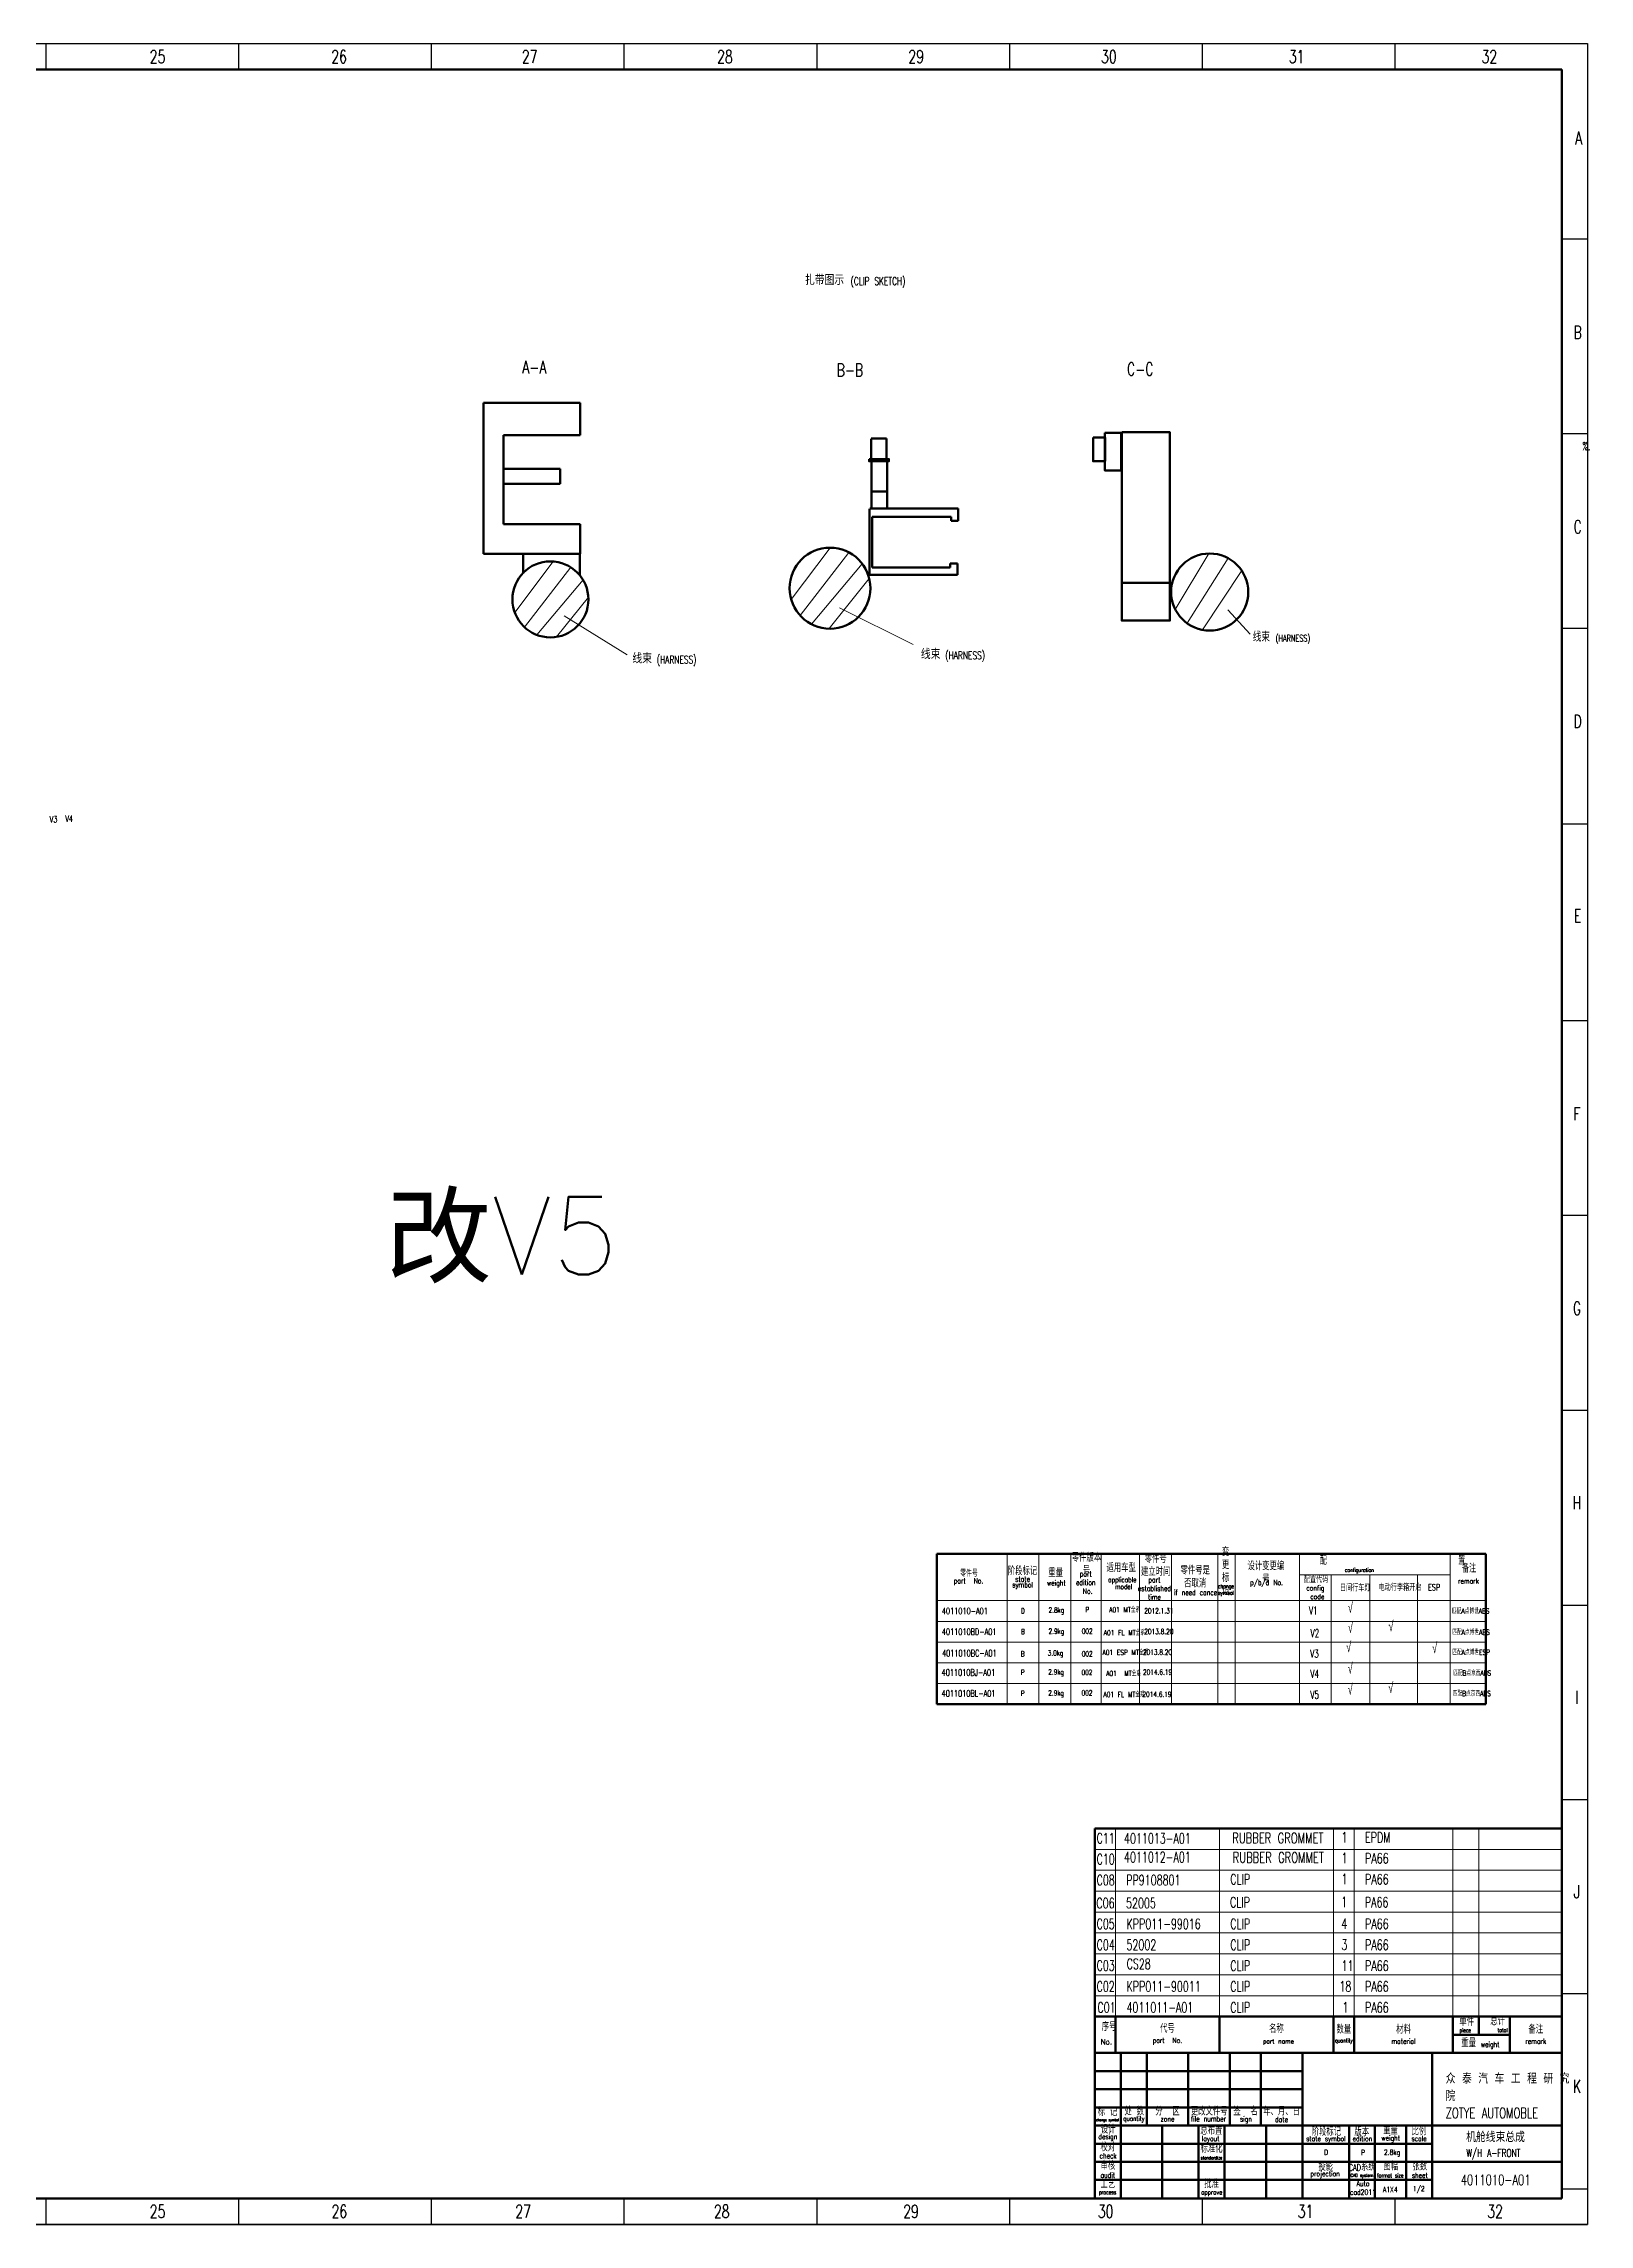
# Model space of a CAD drawing. Header units: millimetres. Extents: x 1685 to 4064, y 70 to 911.
# Drawn here: x 3468 to 4064, y 70 to 911 of the extents above; entities that cross this region are included whole.
import ezdxf
from ezdxf.enums import TextEntityAlignment as Align

# ---------------------------------------------------------------- set-up
doc = ezdxf.new("R2010")
doc.units = ezdxf.units.MM
for name, color, linetype, lineweight in [('0Filament', 7, 'Continuous', 20), ('2FRAME', 2, 'Continuous', 70), ('4CONTOUR', 4, 'Continuous', 50)]:
    doc.layers.add(name, color=color, linetype=linetype, lineweight=lineweight)
doc.layers.add('2FRAM', color=2, linetype='Continuous')
doc.styles.add('HZ', font='TXT', dxfattribs={"width": 0.7, "height": 4, "bigfont": 'HZTXT'})
doc.styles.get("Standard").update_dxf_attribs({"font": 'txt.shx', "height": 5})
doc.styles.add('样式 1', font='txt.shx', dxfattribs={"width": 0.7})

msp = doc.modelspace()

# ---------------------------------------------------------------- linework, layer by layer
for p, q in [((2874.279, 910.624), (4063.279, 910.624)), ((3468.779, 910.624), (3468.779, 900.624)), ((3543.092, 910.624), (3543.092, 900.624)), ((3617.404, 910.624), (3617.404, 900.624)), ((3691.717, 910.624), (3691.717, 900.624)), ((3766.029, 910.624), (3766.029, 900.624)), ((3840.342, 910.624), (3840.342, 900.624)), ((3914.654, 910.624), (3914.654, 900.624)), ((3988.967, 910.624), (3988.967, 900.624)), ((4063.279, 910.624), (4063.279, 69.624)), ((4053.261, 835.39), (4063.246, 835.39)), ((4053.287, 760.252), (4063.19, 760.252)), ((4053.289, 685.223), (4063.191, 685.223)), ((4053.287, 609.701), (4063.19, 609.701)), ((4053.289, 533.858), (4063.191, 533.858)), ((4053.287, 458.829), (4063.19, 458.829)), ((4053.261, 383.587), (4063.246, 383.587)), ((4053.287, 308.449), (4063.19, 308.449)), ((4053.289, 233.42), (4063.191, 233.42)), ((4053.287, 158.607), (4063.19, 158.607)), ((3468.779, 79.624), (3468.779, 69.624)), ((3543.092, 79.624), (3543.092, 69.624)), ((3617.404, 79.624), (3617.404, 69.624)), ((3691.717, 79.624), (3691.717, 69.624)), ((3766.029, 79.624), (3766.029, 69.624)), ((3840.342, 79.624), (3840.342, 69.624)), ((3914.654, 79.624), (3914.654, 69.624)), ((3988.967, 79.624), (3988.967, 69.624)), ((4053.279, 83.365), (4063.264, 83.365)), ((1685.279, 69.624), (4063.279, 69.624)), ((4063.279, 69.624), (2874.279, 69.624))]:
    msp.add_line(p, q)
at = {"layer": '0Filament'}
for p, q in [((3771.221, 716.21), (3756.184, 696.245)), ((3664.393, 710.907), (3649.604, 691.27)), ((3671.22, 708.66), (3653.402, 685.554)), ((3778.415, 714.425), (3759.644, 690.083)), ((3783.59, 710.05), (3763.996, 686.746)), ((3917.232, 713.988), (3904.31, 692.364)), ((3924.629, 712.202), (3908.814, 687.093)), ((3929.917, 707.388), (3914.832, 684.503)), ((3675.932, 703.825), (3658.103, 682.621)), ((3786.323, 704.325), (3770.806, 685.005)), ((3677.99, 697.187), (3665.649, 681.821)), ((3668.695, 689.933), (3692.954, 674.911)), ((3774.835, 692.978), (3803.169, 678.958)), ((3924.518, 692.317), (3933.225, 682.848)), ((3839.427, 328.179), (3839.427, 270.181)), ((3851.725, 328.179), (3851.725, 270.181)), ((3863.977, 328.179), (3863.977, 270.181)), ((3875.739, 328.179), (3875.739, 270.181)), ((3890.516, 328.179), (3890.516, 270.181)), ((3902.813, 328.179), (3902.813, 270.181)), ((3920.639, 328.179), (3920.639, 270.181)), ((3927.408, 328.179), (3927.408, 270.181)), ((3952.123, 328.179), (3952.123, 270.181)), ((4010.216, 328.179), (4010.216, 270.181)), ((3952.123, 320.18), (4010.216, 320.18)), ((3964.361, 320.18), (3964.361, 270.181)), ((3979.333, 320.18), (3979.333, 270.181)), ((3997.687, 320.18), (3997.687, 270.181)), ((3812.413, 310.18), (4023.984, 310.18)), ((3812.413, 302.18), (4023.984, 302.18)), ((3812.413, 294.181), (4023.984, 294.181)), ((3812.413, 286.181), (4023.984, 286.181)), ((3812.413, 278.181), (4023.984, 278.181)), ((3881.279, 149.751), (3881.279, 222.256)), ((3921.279, 149.751), (3921.279, 222.256)), ((3965.279, 149.751), (3965.279, 222.256)), ((3973.279, 149.751), (3973.279, 222.256)), ((4011.279, 149.751), (4011.279, 222.256)), ((4021.279, 149.751), (4021.279, 222.256)), ((4053.279, 214.256), (3873.279, 214.256)), ((4053.279, 206.193), (3873.279, 206.193)), ((4053.279, 198.13), (3873.279, 198.13)), ((4053.279, 190.067), (3873.279, 190.067)), ((4053.279, 182.003), (3873.279, 182.003)), ((4053.279, 173.94), (3873.279, 173.94)), ((4053.279, 165.877), (3873.279, 165.877)), ((4053.279, 157.814), (3873.279, 157.814))]:
    msp.add_line(p, q, dxfattribs=at)
at = {"layer": '2FRAM', "linetype": 'ByBlock', "lineweight": 50}
msp.add_line((1695.279, 900.624), (4053.279, 900.624), dxfattribs=at)
at = {"layer": '2FRAM', "lineweight": 70}
msp.add_line((4053.279, 900.624), (4053.279, 79.624), dxfattribs=at)
at = {"layer": '2FRAM', "color": 2, "linetype": 'ByBlock', "lineweight": 50}
msp.add_line((4053.279, 79.624), (1710.279, 79.624), dxfattribs=at)
at = {"layer": '2FRAME'}
for p, q in [((3812.413, 328.179), (3812.413, 270.181)), ((3812.413, 328.179), (4023.984, 328.179)), ((4023.984, 328.179), (4023.984, 270.181)), ((3812.413, 270.181), (4023.984, 270.181)), ((3873.279, 222.256), (3873.279, 170.751)), ((4053.279, 222.256), (3873.279, 222.256)), ((3873.279, 163.751), (3873.279, 170.751)), ((3873.279, 135.751), (3873.279, 163.751)), ((3873.279, 163.751), (3873.279, 156.751)), ((3873.279, 149.751), (3873.279, 156.751)), ((3873.279, 149.751), (4053.279, 149.751)), ((3873.279, 135.751), (3873.279, 149.751)), ((3881.279, 149.751), (3881.279, 135.751)), ((3921.279, 135.751), (3921.279, 149.751)), ((3965.279, 135.751), (3965.279, 149.751)), ((3973.279, 135.751), (3973.279, 149.751)), ((4011.279, 135.751), (4011.279, 149.751)), ((4021.279, 142.751), (4021.279, 149.751)), ((4033.279, 135.751), (4033.279, 149.751)), ((3873.279, 135.751), (3873.279, 79.751)), ((4053.279, 135.751), (3873.279, 135.751)), ((3883.279, 135.751), (3883.279, 107.751)), ((3893.279, 135.751), (3893.279, 107.751)), ((3909.279, 135.751), (3909.279, 107.751)), ((3925.279, 135.751), (3925.279, 107.751)), ((3937.279, 135.751), (3937.279, 107.751)), ((3953.279, 135.751), (3953.279, 79.751)), ((4003.279, 135.751), (4003.279, 79.751)), ((4011.279, 142.751), (4033.279, 142.751)), ((3873.279, 128.751), (3953.279, 128.751)), ((3873.279, 121.751), (3953.279, 121.751)), ((3873.279, 114.751), (3953.279, 114.751)), ((3873.279, 107.751), (4003.279, 107.751)), ((3883.279, 107.751), (3883.279, 79.751)), ((3899.279, 107.751), (3899.279, 79.751)), ((3913.279, 107.751), (3913.279, 79.751)), ((3923.279, 107.751), (3923.279, 79.751)), ((3939.279, 107.751), (3939.279, 79.751)), ((3971.279, 79.751), (3971.279, 107.751)), ((3981.279, 107.751), (3981.279, 79.751)), ((3993.279, 107.751), (3993.279, 79.751)), ((4003.279, 107.751), (4053.279, 107.751)), ((3873.279, 100.751), (3953.279, 100.751)), ((3873.279, 93.751), (3953.279, 93.751)), ((3953.279, 100.751), (4003.279, 100.751)), ((3953.279, 93.751), (4053.279, 93.751)), ((3873.279, 86.751), (3953.279, 86.751)), ((3953.279, 86.751), (4003.279, 86.751))]:
    msp.add_line(p, q, dxfattribs=at)
at = {"layer": '4CONTOUR'}
for p, q in [((3674.883, 772.074), (3637.611, 772.074)), ((3637.611, 772.074), (3637.611, 713.884)), ((3674.851, 759.673), (3674.851, 772.104)), ((3645.25, 725.332), (3645.25, 759.673)), ((3645.25, 759.673), (3674.851, 759.673)), ((3787.054, 758.266), (3787.054, 750.584)), ((3787.079, 758.281), (3792.994, 758.281)), ((3792.996, 758.277), (3792.968, 750.466)), ((3787.158, 749.345), (3787.158, 731.295)), ((3793.166, 749.345), (3793.166, 731.295)), ((3645.184, 746.609), (3667.178, 746.609)), ((3667.178, 740.835), (3645.184, 740.835)), ((3667.178, 746.609), (3667.178, 740.835)), ((3787.313, 737.852), (3793.255, 737.852)), ((3674.851, 725.332), (3645.25, 725.332)), ((3674.851, 713.884), (3674.851, 725.332)), ((3786.367, 705.717), (3786.367, 731.25)), ((3786.468, 731.295), (3820.63, 731.295)), ((3817.835, 728.192), (3787.399, 728.192)), ((3787.399, 728.192), (3787.399, 708.645)), ((3817.835, 726.641), (3817.835, 728.192)), ((3820.63, 726.641), (3817.835, 726.641)), ((3820.63, 731.295), (3820.63, 726.641)), ((3637.611, 713.884), (3674.851, 713.884)), ((3652.835, 713.999), (3652.835, 706.3)), ((3674.669, 713.742), (3674.669, 705.531)), ((3787.399, 708.645), (3817.525, 708.645)), ((3817.525, 708.645), (3817.525, 710.197)), ((3817.557, 710.165), (3820.372, 710.165)), ((3820.372, 710.165), (3820.372, 705.717)), ((3820.372, 705.717), (3786.367, 705.717)), ((3883.731, 702.681), (3901.971, 702.681))]:
    msp.add_line(p, q, dxfattribs=at)
for points in [[(3872.616, 758.693), (3877.222, 758.693), (3877.222, 749.593), (3872.616, 749.593)], [(3877.16, 760.515), (3883.47, 760.515), (3883.47, 745.983), (3877.16, 745.983)], [(3883.682, 760.75), (3902.246, 760.75), (3902.246, 688.112), (3883.682, 688.112)], [(3786.227, 750.375), (3793.908, 750.375), (3793.908, 749.555), (3786.227, 749.555)]]:
    msp.add_lwpolyline(points, close=True, dxfattribs=at)
for centre, radius in [((3771.168, 700.605), 15.605), ((3663.367, 696.293), 14.65), ((3917.557, 699.121), 14.87)]:
    msp.add_circle(centre, radius, dxfattribs=at)

# ---------------------------------------------------------------- texts
at = {"style": 'HZ', "width": 0.7}
msp.add_text('%.', height=3, dxfattribs=at).set_placement((4061.248, 753.883))
at = {"attachment_point": 5, "style": 'HZ'}
for s, insert, char_height, width in [('25', (3511.896, 905.615), 5, 50), ('26', (3581.884, 905.615), 5, 50), ('27', (3655.365, 905.615), 5, 50), ('28', (3730.639, 905.615), 5, 50), ('29', (3804.386, 905.615), 5, 50), ('30', (3878.675, 905.615), 5, 50), ('31', (3951.081, 905.615), 5, 50), ('32', (4025.397, 905.615), 5, 50), ('A', (4059.785, 874.191), 5, 50), ('B', (4059.406, 799.28), 5, 50), ('C', (4059.406, 724.28), 5, 50), ('D', (4059.406, 649.28), 5, 50), ('E', (4059.406, 574.28), 5, 50), ('F', (4059.149, 497.899), 5, 50), ('G', (4059.149, 422.899), 5, 50), ('H', (4059.149, 347.899), 5, 50), ('I', (4059.149, 272.899), 5, 50), ('J', (4059.149, 197.899), 5, 50), ('重量 {\\H0.6667x;weight}', (4021.918, 139.185), 3, 38), ('K', (4059.149, 122.899), 5, 50), ('25', (3511.896, 74.624), 5, 50), ('26', (3582.003, 74.624), 5, 50), ('27', (3652.848, 74.624), 5, 50), ('28', (3729.423, 74.624), 5, 50), ('29', (3802.405, 74.624), 5, 50), ('30', (3877.417, 74.624), 5, 50), ('31', (3954.505, 74.624), 5, 50), ('A1X4', (3987.18, 83.068), 2, 5.46), ('32', (4027.614, 74.624), 5, 50)]:
    msp.add_mtext(s, dxfattribs=dict(at, insert=insert, char_height=char_height, width=width))
at = {"layer": '0Filament', "style": 'HZ'}
for s, height, width, p in [('C-C', 5, 0.7, (3885.668, 782.604)), ('V3', 2.5, 0.67, (3470.271, 610.251)), ('V4', 2.5, 0.67, (3476.271, 610.491)), ('零件号', 2.5, 0.67, (3821.376, 319.42)), ('配                          置', 3, 0.67, (3960.018, 324.063)), ('备注', 3, 0.67, (4014.862, 321.039)), ('applicable', 2, 0.67, (3878.425, 317.232)), ('model', 2, 0.67, (3881.064, 314.57)), ('D', 2, 0.67, (3844.813, 305.21)), ('2.8kg', 2, 0.67, (3855.402, 305.532)), ('P', 2, 0.67, (3869.606, 305.689)), ('A01 MT全系', 2, 0.67, (3878.81, 305.667)), ('2012.1.31', 2, 0.67, (3892.335, 305.247)), ('V1', 3, 0.67, (3955.881, 304.847)), ('匹配A点博世ABS', 2, 0.67, (4011, 305.153)), ('B', 2, 0.67, (3844.813, 297.211)), ('2.9kg', 2, 0.67, (3855.402, 297.361)), ('002', 2, 0.67, (3868.236, 297.381)), ('A01 FL MT全系', 2, 0.67, (3876.732, 296.805)), ('2013.8.20', 2, 0.67, (3892.335, 297.248)), ('V2', 3, 0.67, (3956.484, 296.129)), ('匹配A点博世ABS', 2, 0.67, (4011.095, 296.998)), ('B', 2, 0.67, (3844.764, 288.662)), ('3.0kg', 2, 0.67, (3855.09, 288.977)), ('002', 2, 0.67, (3868.233, 288.662)), ('A01 ESP MT全系', 2, 0.67, (3876.236, 289.208)), ('2013.8.20', 2, 0.67, (3891.83, 289.268)), ('V3', 3, 0.67, (3956.333, 288.215)), ('匹配A点博世ESP', 2, 0.67, (4011.095, 289.248)), ('P', 2, 0.67, (3844.726, 281.519)), ('2.9kg', 2, 0.67, (3855.314, 281.67)), ('002', 2, 0.67, (3868.142, 281.495)), ('A01  MT全系', 2, 0.67, (3877.645, 281.114)), ('2014.6.19', 2, 0.67, (3891.846, 281.614)), ('V4', 3, 0.67, (3956.397, 280.437)), ('匹配B点京西ABS', 2, 0.67, (4011.434, 281.241)), ('P', 2, 0.67, (3844.726, 273.426)), ('2.9kg', 2, 0.67, (3855.314, 273.577)), ('002', 2, 0.67, (3868.126, 273.584)), ('A01 FL MT全系', 2, 0.67, (3876.596, 272.986)), ('2014.6.19', 2, 0.67, (3891.622, 273.035)), ('V5', 3, 0.67, (3956.397, 272.344)), ('匹配B点京西ABS', 2, 0.67, (4011.287, 273.352)), ('C11', 4, 0.67, (3873.949, 216.527)), ('4011013-A01', 4, 0.67, (3884.537, 216.483)), ('1', 4, 0.67, (3968.352, 216.926)), ('EPDM', 4, 0.67, (3977.481, 216.863)), ('C10', 4, 0.67, (3873.949, 208.463)), ('4011012-A01', 4, 0.67, (3884.537, 209.235)), ('1', 4, 0.67, (3968.352, 208.863)), ('PA66', 4, 0.67, (3977.481, 208.8)), ('C08', 4, 0.67, (3873.949, 200.4)), ('PP9108801', 4, 0.67, (3885.381, 200.399)), ('CLIP', 4, 0.67, (3925.486, 200.737)), ('1', 4, 0.67, (3968.352, 200.8)), ('PA66', 4, 0.67, (3977.481, 200.737)), ('C06', 4, 0.67, (3873.87, 191.537)), ('52005', 4, 0.67, (3885.302, 191.536)), ('CLIP', 4, 0.67, (3925.407, 191.873)), ('1', 4, 0.67, (3968.273, 191.937)), ('PA66', 4, 0.67, (3977.401, 191.873)), ('C05', 4, 0.67, (3873.949, 183.498)), ('KPP011-99016', 4, 0.67, (3885.486, 183.498)), ('CLIP', 4, 0.67, (3925.486, 183.498)), ('4', 4, 0.67, (3968.352, 183.561)), ('PA66', 4, 0.67, (3977.481, 183.498)), ('C04', 4, 0.67, (3873.949, 175.435)), ('52002', 4, 0.67, (3885.486, 175.435)), ('CLIP', 4, 0.67, (3925.486, 175.435)), ('3', 4, 0.67, (3968.352, 175.498)), ('PA66', 4, 0.67, (3977.481, 175.435)), ('C03', 4, 0.67, (3873.949, 167.435)), ('CS28', 4, 0.67, (3885.526, 168.088)), ('CLIP', 4, 0.67, (3925.486, 167.371)), ('11', 4, 0.67, (3968.352, 167.371)), ('PA66', 4, 0.67, (3977.481, 167.371)), ('C02', 4, 0.67, (3873.949, 159.371)), ('KPP011-90011', 4, 0.67, (3885.486, 159.371)), ('CLIP', 4, 0.67, (3925.486, 159.371)), ('18', 4, 0.67, (3967.594, 159.435)), ('PA66', 4, 0.67, (3977.481, 159.371)), ('C01', 4, 0.67, (3874.304, 151.308)), ('4011011-A01', 4, 0.67, (3885.486, 151.308)), ('CLIP', 4, 0.67, (3925.486, 151.308)), ('1', 4, 0.67, (3968.776, 151.371)), ('PA66', 4, 0.67, (3977.481, 151.308)), ('序号', 3, 0.7, (3875.94, 144.295)), ('单件', 3, 0.7, (4013.782, 146.182)), ('piece', 1.5, 0.7, (4013.851, 143.721)), ('总计', 3, 0.7, (4025.735, 146.449)), ('     total', 1.5, 0.7, (4022.845, 143.815)), ('D', 2, 0.7, (3961.669, 96.434)), ('P', 2, 0.7, (3975.916, 96.336)), ('2.8kg', 2, 0.7, (3984.721, 96.41))]:
    msp.add_text(s, height=height, dxfattribs=dict(at, width=width)).set_placement(p)
at = {"layer": '0Filament', "style": 'HZ', "width": 0.67}
for p in [(3971.814, 304.244), (3987.473, 297.141), (3971.167, 289.101), (3971.835, 296.539), (4004.32, 288.741), (3971.748, 280.847), (3971.748, 272.754), (3987.385, 273.356)]:
    msp.add_text('√', height=4, dxfattribs=at).set_placement(p, align=Align.BOTTOM_CENTER)
at = {"layer": '0Filament', "style": 'HZ'}
for s, insert, char_height, width, attachment_point in [('扎带图示 {\\H0.75x;(CLIP SKETCH)}', (3761.501, 821.522), 4, 48.10086, 1), ('线束 {\\H0.75x;(HARNESS)}', (3934.168, 683.494), 3.5, 36.02683, 1), ('线束{\\H0.75x; (HARNESS)}', (3694.957, 675.578), 4, 36.02683, 1), ('线束{\\H0.75x; (HARNESS)}', (3806.204, 677.225), 4, 36.02683, 1), ('{\\C7;零件号\\P建立时间}', (3896.732, 323.723), 3, 11.575, 5), ('阶段标记', (3845.38, 321.507), 3, 26, 5), ('{\\C7;重量}', (3858.146, 320.867), 3, 11.575, 5), ('{\\C7;零件版本号}', (3870.049, 324.215), 3, 11.575, 5), ('{\\H0.6667x;part \\Pedition\\P No.}', (3869.76, 317.169), 3, 16.82628, 5), ('{\\C7;适用车型}', (3883.44, 322.739), 3, 11.575, 5), ('{\\C7;零件号是否取消}', (3911.969, 319.276), 3, 11.575, 5), ('{\\C7;变更标记}', (3923.7, 321.399), 3, 4.51884, 5), ('{\\C7;设计变更编号}', (3939.215, 320.944), 3, 16.02285, 5), ('配置代码', (3958.565, 318.272), 2.5, 10.21035, 5), ('configuration', (3969.676, 322.74), 1.5, 15.72333, 1), ('\\P{\\H0.6667x;part  No.}', (3824.564, 320.008), 3, 16.82628, 5), ('symbol', (3845.437, 315.942), 2, 18, 5), ('state ', (3845.437, 318.482), 2, 18, 5), ('{\\C7;weight}', (3854.85, 318.022), 2, 11.6956, 1), ('{\\C7;part established time}', (3896.253, 314.879), 2, 14.99556, 5), ('{\\C7;if need cancel}', (3912.406, 313.305), 2, 23.47333, 5), ('change', (3923.823, 315.456), 1.5, 18, 5), ('symbol', (3923.823, 312.915), 1.5, 18, 5), ('{\\C7;p/b/d No.}', (3939.492, 316.835), 2, 16.02285, 5), ('config\\P code', (3958.294, 313.375), 2, 14.67667, 5), ('日间行车灯', (3967.763, 316.325), 2.5, 25.0827, 1), ('电动行李箱开启', (3982.653, 316.468), 2.5, 25.8077, 1), ('ESP', (4001.688, 316.57), 2.5, 25.8077, 1), ('remark', (4013.301, 318.734), 2, 11.6956, 1), ('4011010-A01', (3814.3, 307.424), 2.5, 43.2, 1), ('4011010BD-A01', (3814.3, 299.424), 2.5, 43.2, 1), ('4011010BC-A01', (3814.372, 291.162), 2.5, 43.2, 1), ('4011010BJ-A01', (3814.212, 283.733), 2.5, 43.2, 1), ('4011010BL-A01', (3814.212, 275.639), 2.5, 43.2, 1), ('RUBBER GROMMET', (3943.852, 218.615), 4, 50, 5), ('\\PRUBBER GROMMET', (3944.006, 214.445), 4, 50, 5), ('代号\\P{\\H0.6667x;part  No.}', (3901.279, 142.751), 3, 44, 5), ('名称', (3943.279, 144.961), 3, 8, 5), ('数量\\P{\\H0.5x;quantity}', (3969.279, 142.751), 3, 8, 5), ('材料\\P{\\H0.6667x;material}', (3992.279, 142.751), 3, 38, 5), ('备注\\P{\\H0.6667x;remark}', (4043.279, 142.751), 3, 20, 5), ('{\\C7;change symbol}', (3878.165, 109.756), 1, 10, 5), ('{\\C7;标 记}', (3878.165, 112.896), 3, 10, 5), ('{\\C7;quantity}', (3888.336, 110.104), 1.8, 10, 5), ('处 数', (3888.46, 113.144), 3, 10, 5), ('分  区', (3901.279, 113.133), 3, 16, 5), ('{\\C7;zone}', (3901.293, 110.241), 2, 16, 5), ('{\\C7;file number}', (3917.091, 110.318), 2, 16, 5), ('更改文件号', (3917.37, 113.144), 3, 16, 5), ('签  名', (3931.37, 113.144), 3, 12, 5), ('{\\C7;sign}', (3931.522, 109.933), 2, 12, 5), ('年、月、日', (3945.279, 113.133), 3, 16, 5), ('{\\C7;date}', (3945.279, 110.063), 2, 16, 5), ('{\\C7;design}', (3878.279, 103.168), 2, 10, 5), ('校对', (3878.279, 99.3), 3, 10, 5), ('设计', (3878.409, 106.193), 3, 10, 5), ('{\\C7;layout}', (3914.499, 103.726), 2, 10, 1), ('总布置', (3918.216, 105.703), 3, 10, 5), ('{\\C7;state symbol}', (3962.349, 102.359), 2, 18, 5), ('阶段标记', (3962.535, 105.296), 3, 26, 5), ('{\\C7;edition}', (3976.436, 102.678), 2, 10, 5), ('版本', (3976.194, 103.698), 3, 9.7219, 8), ('{\\C7;weight}', (3983.762, 103.93), 2, 11.6956, 1), ('{\\C7;重量}', (3987.259, 105.858), 3, 11.575, 5), ('{\\C7;scale}', (3998.279, 102.714), 2, 10, 5), ('比例', (3998.231, 105.496), 3, 12, 5), ('机舱线束总成', (4027.766, 103.324), 4, 50, 5), ('{\\C7;check}', (3878.393, 96.076), 2, 10, 5), ('审核', (3878.279, 92.185), 3, 10, 5), ('{\\C7;standardize}', (3918.245, 95.293), 1.25, 10, 5), ('标准化', (3918.279, 98.767), 3, 10, 5), ('{\\C7;投影}', (3962.279, 91.784), 3, 18, 5), ('{\\C7;CAD\\H1.2x;系统}', (3976.36, 91.785), 2.5, 9.9289, 5), ('图幅', (3987.341, 91.937), 3, 12, 5), ('{\\C7;张数}', (3998.561, 91.931), 3, 10.2521, 5), ('{\\C7;audit}', (3878.279, 88.596), 2, 10, 5), ('工艺', (3878.279, 85.059), 3, 10, 5), ('批准', (3918.279, 85.119), 3, 10, 5), ('{\\C7;projection}', (3962.052, 88.84), 2, 18.4458, 5), ('{\\C7;Auto\\Pcad2011 }', (3976.666, 83.7), 2, 9.2394, 5), ('{\\C7;CAD system}', (3976.239, 88.339), 1.25, 9.2394, 5), ('{\\C7;format size}', (3982.076, 89.266), 1.5, 12, 1), ('{\\C7;sheet}', (3998.561, 88.555), 2, 10.4886, 5), ('1/2', (3998.168, 83.04), 2, 5.46, 5), ('4011010-A01', (4027.798, 86.789), 4, 50, 5), ('{\\C7;process}', (3878.154, 81.749), 1.5, 10, 5), ('{\\C7;approve}', (3918.347, 81.733), 1.8, 10, 5)]:
    msp.add_mtext(s, dxfattribs=dict(at, insert=insert, char_height=char_height, width=width, attachment_point=attachment_point))
at = {"layer": '0Filament', "color": 0, "linetype": 'Continuous', "char_height": 5, "width": 11.375, "attachment_point": 1, "style": 'HZ'}
for s, insert in [('A-A', (3652.514, 788.354)), ('B-B', (3773.749, 787.246))]:
    msp.add_mtext(s, dxfattribs=dict(at, insert=insert))
at = {"layer": '0Filament', "color": 2}
note = msp.add_mtext_dynamic_manual_height_columns('{\\fSimSun|b0|i0|c134|p2;改}', width=99.51126, gutter_width=25, heights=[39.459, 0], dxfattribs=dict(at, insert=(3599.851, 465.934), char_height=30, attachment_point=1))
for column, words in zip(note.columns.linked_columns, ['V5']):
    column.text = words
at = {"layer": '0Filament'}
for s, insert, char_height, width, attachment_point in [('{\\Ftxt.shx,hztxt.shx;No.}', (3875.536, 141.021), 2, 6.9857, 1), ('{\\Ftxt.shx,hztxt.shx;part name}', (3944.063, 139.938), 1.64062, 30.3154, 5)]:
    msp.add_mtext(s, dxfattribs=dict(at, insert=insert, char_height=char_height, width=width, attachment_point=attachment_point))
at = {"layer": '0Filament', "color": 1, "lineweight": 30, "insert": (4008.562, 127.908), "char_height": 4, "width": 50, "attachment_point": 1, "style": '样式 1'}
msp.add_mtext('{\\Ftxt,hztxt|c134;众 泰 汽 车 工 程 研 究 院}\\PZOTYE AUTOMOBLE', dxfattribs=at)
at = {"layer": '0Filament', "color": 0, "insert": (4016.529, 98.663), "char_height": 3, "width": 80.67778, "attachment_point": 1, "style": 'HZ'}
msp.add_mtext('W/H A-FRONT', dxfattribs=at)

doc.saveas('drawing.dxf')
